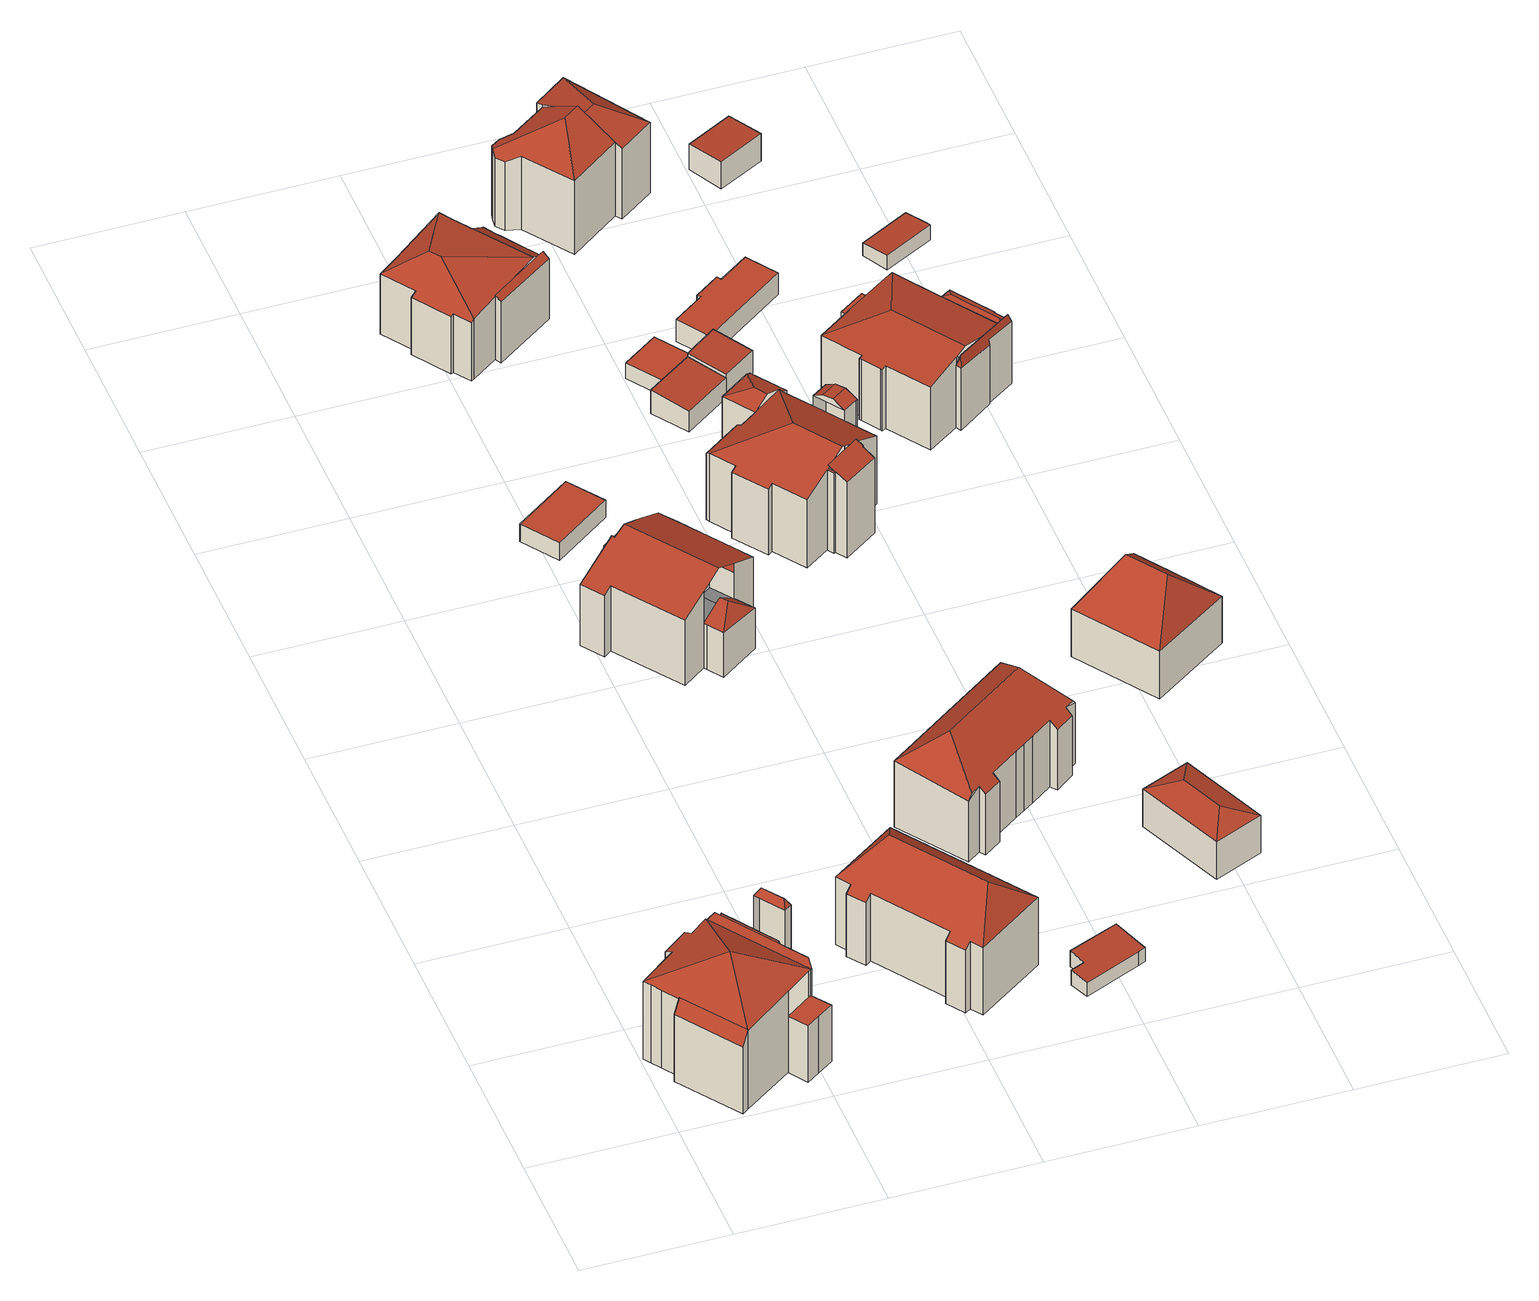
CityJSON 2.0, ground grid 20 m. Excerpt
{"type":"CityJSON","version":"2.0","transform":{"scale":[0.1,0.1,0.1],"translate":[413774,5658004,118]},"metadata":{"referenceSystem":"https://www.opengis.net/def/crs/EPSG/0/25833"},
"CityObjects":{
"building1":{"type":"Building","attributes":{"Gemeindeschluessel":14612000,"Geometrietyp2DReferenz":"3000","function":"31001_9998","roofType":"9999"},"children":["building1-1","building1-2","building1-3","building1-4","building1-5","building1-6"]},
"building1-1":{"type":"BuildingPart","attributes":{"Dachtyp_tdc":"tdcFreeFormRoof","Dachneigung":59.64,"QualitaetDacherkennung":2,"Geometrietyp2DReferenz":"3000","measuredHeight":18.87,"roofType":"5000"},"parents":["building1"],"geometry":[{"type":"MultiSurface","lod":"2","boundaries":[[[0,1,2,3,4]],[[1,5,6,2]],[[5,7,8,9,6]],[[10,7,5]],[[11,10,5,1]],[[11,1,0]],[[10,11,0,7]],[[3,2,6,9]]],"semantics":{"surfaces":[{"type":"WallSurface"},{"type":"RoofSurface"},{"type":"GroundSurface"}],"values":[0,0,0,1,1,1,1,2]}}]},
"building1-2":{"type":"BuildingPart","attributes":{"Dachtyp_tdc":"tdcTentRoof","Dachneigung":27.71,"QualitaetDacherkennung":39,"Geometrietyp2DReferenz":"3000","measuredHeight":16.35,"roofType":"3500"},"parents":["building1"],"geometry":[{"type":"MultiSurface","lod":"2","boundaries":[[[12,13,14]],[[15,16,12,14]],[[17,18,19,20,15,14]],[[13,21,22,23,24,17,14]],[[25,26,27,28,29,30,31,32,33,34,35,36]],[[22,21,26,25]],[[16,15,30,29,37]],[[20,19,32,31]],[[19,18,33,32]],[[18,17,34,33]],[[17,24,35,34]],[[24,23,36,35]],[[23,22,25,36]]],"semantics":{"surfaces":[{"type":"RoofSurface"},{"type":"GroundSurface"},{"type":"WallSurface"}],"values":[0,0,0,0,1,2,2,2,2,2,2,2,2]}}]},
"building1-3":{"type":"BuildingPart","attributes":{"Dachtyp_tdc":"tdcPolyFlatRoof","Dachneigung":59.99,"QualitaetDacherkennung":26,"Geometrietyp2DReferenz":"3000","measuredHeight":12.76,"roofType":"2100"},"parents":["building1"],"geometry":[{"type":"MultiSurface","lod":"2","boundaries":[[[38,31,30,39]],[[40,41,20,31,38]],[[42,43,39,30,15]],[[43,40,38,39]],[[43,42,41,40]]],"semantics":{"surfaces":[{"type":"GroundSurface"},{"type":"WallSurface"},{"type":"RoofSurface"}],"values":[0,1,1,1,2]}}]},
"building1-4":{"type":"BuildingPart","attributes":{"Dachtyp_tdc":"tdcPolyFlatRoof","Dachneigung":0,"QualitaetDacherkennung":16,"Geometrietyp2DReferenz":"3000","measuredHeight":13.18,"roofType":"1000"},"parents":["building1"],"geometry":[{"type":"MultiSurface","lod":"2","boundaries":[[[44,45,28,46]],[[21,47,48,26]],[[49,50,51,52,53]],[[50,44,46,51]],[[50,49,47,21,54,45,44]],[[46,28,27,26,48,52,51]]],"semantics":{"surfaces":[{"type":"WallSurface"},{"type":"RoofSurface"},{"type":"GroundSurface"}],"values":[0,0,0,0,1,2]}}]},
"building1-5":{"type":"BuildingPart","attributes":{"Dachtyp_tdc":"tdcPolyFlatRoof","Dachneigung":0,"QualitaetDacherkennung":54,"Geometrietyp2DReferenz":"3000","measuredHeight":9.12,"roofType":"1000"},"parents":["building1"],"geometry":[{"type":"MultiSurface","lod":"2","boundaries":[[[55,56,57,28]],[[56,58,59,57]],[[58,60,61,59]],[[60,37,29,61]],[[37,60,58,56,55]],[[28,57,59,61,29]]],"semantics":{"surfaces":[{"type":"WallSurface"},{"type":"RoofSurface"},{"type":"GroundSurface"}],"values":[0,0,0,0,1,2]}}]},
"building1-6":{"type":"BuildingPart","attributes":{"Dachtyp_tdc":"tdcFreeFormRoof","Dachneigung":75.92,"QualitaetDacherkennung":26,"Geometrietyp2DReferenz":"3000","measuredHeight":13,"roofType":"5000"},"parents":["building1"],"geometry":[{"type":"MultiSurface","lod":"2","boundaries":[[[62,4,3,63]],[[8,53,52,9]],[[64,62,63,48]],[[53,8,65]],[[8,4,62,66,65]],[[62,64,66]],[[64,53,65,66]],[[63,3,9,52,48]]],"semantics":{"surfaces":[{"type":"WallSurface"},{"type":"RoofSurface"},{"type":"GroundSurface"}],"values":[0,0,0,1,1,1,1,2]}}]},
"building2":{"type":"Building","attributes":{"Dachtyp_tdc":"tdcFreeFormRoof","Gemeindeschluessel":14612000,"Dachneigung":40.19,"QualitaetDacherkennung":58,"Geometrietyp2DReferenz":"3000","measuredHeight":15.66,"function":"31001_9998","roofType":"5000"},"geometry":[{"type":"Solid","lod":"2","boundaries":[[[[67,68,69,70]],[[68,71,72,69]],[[71,73,74,72]],[[73,75,76,74]],[[75,77,78,76]],[[77,79,80,78]],[[79,81,82,80]],[[81,83,84,82]],[[83,85,86,84]],[[85,87,88,86]],[[87,89,90,88]],[[89,67,70,90]],[[85,83,91]],[[83,81,92,91]],[[81,79,92]],[[79,77,75,73,71,68,67,89,87,85,91,92]],[[70,69,72,74,76,78,80,82,84,86,88,90]]]],"semantics":{"surfaces":[{"type":"WallSurface"},{"type":"RoofSurface"},{"type":"GroundSurface"}],"values":[[0,0,0,0,0,0,0,0,0,0,0,0,1,1,1,1,2]]}}]},
"building3":{"type":"Building","attributes":{"Gemeindeschluessel":14612000,"Geometrietyp2DReferenz":"3000","function":"31001_9998","roofType":"9999"},"children":["building3-1","building3-2","building3-3","building3-4"]},
"building3-1":{"type":"BuildingPart","attributes":{"Dachtyp_tdc":"tdcPolyFlatRoof","Dachneigung":0,"QualitaetDacherkennung":59,"Geometrietyp2DReferenz":"3000","measuredHeight":6.17,"roofType":"1000"},"parents":["building3"],"geometry":[{"type":"MultiSurface","lod":"2","boundaries":[[[93,94,95,96]],[[94,97,98,95]],[[97,99,100,98]],[[99,97,94,93]],[[96,95,98,100]]],"semantics":{"surfaces":[{"type":"WallSurface"},{"type":"RoofSurface"},{"type":"GroundSurface"}],"values":[0,0,0,1,2]}}]},
"building3-2":{"type":"BuildingPart","attributes":{"Dachtyp_tdc":"tdcPolyFlatRoof","Dachneigung":0,"QualitaetDacherkennung":44,"Geometrietyp2DReferenz":"3000","measuredHeight":6.23,"roofType":"1000"},"parents":["building3"],"geometry":[{"type":"MultiSurface","lod":"2","boundaries":[[[101,102,103,104]],[[102,105,106,103]],[[107,101,104,108]],[[107,105,102,101]],[[104,103,106,108]]],"semantics":{"surfaces":[{"type":"WallSurface"},{"type":"RoofSurface"},{"type":"GroundSurface"}],"values":[0,0,0,1,2]}}]},
"building3-3":{"type":"BuildingPart","attributes":{"Dachtyp_tdc":"tdcHipAndGableRoof","Dachneigung":45.97,"QualitaetDacherkennung":5,"Geometrietyp2DReferenz":"3000","measuredHeight":8.82,"roofType":"5000"},"parents":["building3"],"geometry":[{"type":"MultiSurface","lod":"2","boundaries":[[[109,110,111,112]],[[110,113,114,111]],[[113,115,116,114]],[[115,117,118,116]],[[117,119,120,118]],[[115,113,121]],[[113,110,109,122,121]],[[122,123,119,117,115,121]],[[124,112,111,114,116,118,120,125]]],"semantics":{"surfaces":[{"type":"WallSurface"},{"type":"RoofSurface"},{"type":"GroundSurface"}],"values":[0,0,0,0,0,1,1,1,2]}}]},
"building3-4":{"type":"BuildingPart","attributes":{"Dachtyp_tdc":"tdcGableRoof","Dachneigung":24.69,"QualitaetDacherkennung":29,"Geometrietyp2DReferenz":"3000","measuredHeight":13.78,"roofType":"3100"},"parents":["building3"],"geometry":[{"type":"MultiSurface","lod":"2","boundaries":[[[126,127,108,128]],[[127,107,108]],[[129,130,131,106,105]],[[130,132,133,131]],[[132,134,112,133]],[[134,109,112]],[[135,136,137,120,119]],[[136,138,139,137]],[[138,140,141,139]],[[140,142,143,141]],[[142,144,145,143]],[[144,146,147,145]],[[146,148,149,147]],[[148,150,93,96,149]],[[151,126,128,100,99]],[[148,146,144,142,140,138,136,135,152]],[[152,134,132,130,129,127,126,151,150,148]],[[128,108,106,131,133,112,124,125,120,137,139,141,143,145,147,149,96,100]]],"semantics":{"surfaces":[{"type":"WallSurface"},{"type":"RoofSurface"},{"type":"GroundSurface"}],"values":[0,0,0,0,0,0,0,0,0,0,0,0,0,0,0,1,1,2]}}]},
"building4":{"type":"Building","attributes":{"Dachtyp_tdc":"tdcPolyFlatRoof","Gemeindeschluessel":14612000,"Dachneigung":0,"QualitaetDacherkennung":60,"Geometrietyp2DReferenz":"3000","measuredHeight":2.71,"function":"31001_9998","roofType":"1000"},"geometry":[{"type":"Solid","lod":"2","boundaries":[[[[153,154,155,156]],[[154,157,158,155]],[[157,159,160,158]],[[159,153,156,160]],[[159,157,154,153]],[[156,155,158,160]]]],"semantics":{"surfaces":[{"type":"WallSurface"},{"type":"RoofSurface"},{"type":"GroundSurface"}],"values":[[0,0,0,0,1,2]]}}]},
"building5":{"type":"Building","attributes":{"Dachtyp_tdc":"tdcPolyFlatRoof","Gemeindeschluessel":14612000,"Dachneigung":4.47,"QualitaetDacherkennung":58,"Geometrietyp2DReferenz":"3000","measuredHeight":2.59,"function":"31001_9998","roofType":"2100"},"geometry":[{"type":"Solid","lod":"2","boundaries":[[[[161,162,163,164]],[[162,165,166,163]],[[165,167,168,166]],[[167,169,170,168]],[[169,171,172,170]],[[171,173,174,172]],[[173,161,164,174]],[[173,171,169,167,165,162,161]],[[164,163,166,168,170,172,174]]]],"semantics":{"surfaces":[{"type":"WallSurface"},{"type":"RoofSurface"},{"type":"GroundSurface"}],"values":[[0,0,0,0,0,0,0,1,2]]}}]},
"building6":{"type":"Building","attributes":{"Dachtyp_tdc":"tdcFreeFormRoof","Gemeindeschluessel":14612000,"Dachneigung":40.86,"QualitaetDacherkennung":66,"Geometrietyp2DReferenz":"3000","measuredHeight":15.52,"function":"31001_9998","roofType":"5000"},"geometry":[{"type":"Solid","lod":"2","boundaries":[[[[175,176,177,178]],[[176,179,180,177]],[[179,181,182,180]],[[181,183,184,182]],[[183,185,186,184]],[[185,187,188,186]],[[187,189,190,188]],[[189,191,192,190]],[[191,193,194,192]],[[193,195,196,194]],[[195,197,198,196]],[[197,199,200,198]],[[199,201,202,200]],[[201,203,204,202]],[[203,175,178,204]],[[205,175,203,206]],[[199,207,208,201]],[[208,206,203,201]],[[191,189,187,185,183,181,179,176,205,206,208,207,197,195,193]],[[176,175,205]],[[199,197,207]],[[178,177,180,182,184,186,188,190,192,194,196,198,200,202,204]]]],"semantics":{"surfaces":[{"type":"WallSurface"},{"type":"RoofSurface"},{"type":"GroundSurface"}],"values":[[0,0,0,0,0,0,0,0,0,0,0,0,0,0,0,1,1,1,1,0,0,2]]}}]},
"building7":{"type":"Building","attributes":{"Gemeindeschluessel":14612000,"Geometrietyp2DReferenz":"3000","function":"31001_9998","roofType":"9999"},"children":["building7-1","building7-2","building7-3"]},
"building7-1":{"type":"BuildingPart","attributes":{"Dachtyp_tdc":"tdcHipRoof","Dachneigung":10.95,"QualitaetDacherkennung":28,"Geometrietyp2DReferenz":"3000","measuredHeight":12.32,"roofType":"3200"},"parents":["building7"],"geometry":[{"type":"MultiSurface","lod":"2","boundaries":[[[209,210,211,212]],[[210,213,214,211]],[[213,215,216,214]],[[215,217,218,216]],[[217,219,220,218]],[[219,221,222,220]],[[221,223,224,222]],[[223,225,226,224]],[[225,227,228,226]],[[229,230,231,232]],[[230,233,234,231]],[[233,235,236,234]],[[235,209,212,236]],[[230,229,237,238,239]],[[221,219,217,215,240]],[[238,227,225,223,221,240,239]],[[215,213,210,209,235,233,230,239,240]],[[212,211,214,216,218,220,222,224,226,228,241,232,231,234,236]]],"semantics":{"surfaces":[{"type":"WallSurface"},{"type":"RoofSurface"},{"type":"GroundSurface"}],"values":[0,0,0,0,0,0,0,0,0,0,0,0,0,1,1,1,1,2]}}]},
"building7-2":{"type":"BuildingPart","attributes":{"Dachtyp_tdc":"tdcPolyFlatRoof","Dachneigung":33.27,"QualitaetDacherkennung":66,"Geometrietyp2DReferenz":"3000","measuredHeight":10.95,"roofType":"2100"},"parents":["building7"],"geometry":[{"type":"MultiSurface","lod":"2","boundaries":[[[242,243,244,245]],[[243,246,247,244]],[[246,248,249,247]],[[248,250,251,249]],[[250,252,253,251]],[[254,242,245,228,227]],[[254,255,256,252,250,248,246,243,242]],[[245,244,247,249,251,253,241,228]]],"semantics":{"surfaces":[{"type":"WallSurface"},{"type":"RoofSurface"},{"type":"GroundSurface"}],"values":[0,0,0,0,0,0,1,2]}}]},
"building7-3":{"type":"BuildingPart","attributes":{"Dachtyp_tdc":"tdcPolyFlatRoof","Dachneigung":33.32,"QualitaetDacherkennung":48,"Geometrietyp2DReferenz":"3000","measuredHeight":10.34,"roofType":"2100"},"parents":["building7"],"geometry":[{"type":"MultiSurface","lod":"2","boundaries":[[[257,258,229,232,259]],[[260,261,262,253,252]],[[261,257,259,262]],[[261,260,256,263,237,258,257]],[[259,232,241,253,262]]],"semantics":{"surfaces":[{"type":"WallSurface"},{"type":"RoofSurface"},{"type":"GroundSurface"}],"values":[0,0,0,1,2]}}]},
"building8":{"type":"Building","attributes":{"Gemeindeschluessel":14612000,"Geometrietyp2DReferenz":"3000","function":"31001_9998","roofType":"9999"},"children":["building8-1","building8-2","building8-3","building8-4"]},
"building8-1":{"type":"BuildingPart","attributes":{"Dachtyp_tdc":"tdcPolyFlatRoof","Dachneigung":25.84,"QualitaetDacherkennung":28,"Geometrietyp2DReferenz":"3000","measuredHeight":13.62,"roofType":"2100"},"parents":["building8"],"geometry":[{"type":"MultiSurface","lod":"2","boundaries":[[[264,265,266,267,268]],[[265,269,270,266]],[[269,271,272,270]],[[271,273,274,272]],[[273,275,276,274]],[[273,271,269,265,264,277,278,279,280,281,275]],[[276,282,283,267,266,270,272,274]]],"semantics":{"surfaces":[{"type":"WallSurface"},{"type":"RoofSurface"},{"type":"GroundSurface"}],"values":[0,0,0,0,0,1,2]}}]},
"building8-2":{"type":"BuildingPart","attributes":{"Dachtyp_tdc":"tdcFreeFormRoof","Dachneigung":25.78,"QualitaetDacherkennung":55,"Geometrietyp2DReferenz":"3000","measuredHeight":14.5,"roofType":"5000"},"parents":["building8"],"geometry":[{"type":"MultiSurface","lod":"2","boundaries":[[[284,285,286,287]],[[288,289,290,291]],[[292,293,294,295]],[[293,296,297,294]],[[296,298,299,297]],[[298,300,301,299]],[[300,268,267,301]],[[302,303,276,275]],[[302,304,305,303]],[[304,306,307,305]],[[306,308,309,307]],[[308,310,311,309]],[[310,312,313,311]],[[312,314,315,313]],[[314,316,317,315]],[[316,318,319,317]],[[318,320,321,319]],[[320,284,287,321]],[[316,314,312,310,308,306,304,302,275,281,322,279,323,324]],[[323,277,268,300,298,296,293,292,289,288,325,324]],[[325,326,285,284,320,318,316,324]],[[287,286,327,328,291,290,295,294,297,299,301,267,283,282,276,303,305,307,309,311,313,315,317,319,321]]],"semantics":{"surfaces":[{"type":"WallSurface"},{"type":"RoofSurface"},{"type":"GroundSurface"}],"values":[0,0,0,0,0,0,0,0,0,0,0,0,0,0,0,0,0,0,1,1,1,2]}}]},
"building8-3":{"type":"BuildingPart","attributes":{"Dachtyp_tdc":"tdcCutGableRoof","Dachneigung":26.42,"QualitaetDacherkennung":43,"Geometrietyp2DReferenz":"3000","measuredHeight":13.61,"roofType":"9999"},"parents":["building8"],"geometry":[{"type":"MultiSurface","lod":"2","boundaries":[[[329,330,331,332]],[[330,333,334,331]],[[333,335,295,334]],[[335,292,295]],[[336,329,332,290,289]],[[336,337,338,329]],[[333,330,339,340,335]],[[338,337,340,339]],[[335,340,337,336]],[[329,338,339,330]],[[332,331,334,295,290]]],"semantics":{"surfaces":[{"type":"WallSurface"},{"type":"RoofSurface"},{"type":"GroundSurface"}],"values":[0,0,0,0,0,1,1,1,0,0,2]}}]},
"building8-4":{"type":"BuildingPart","attributes":{"Dachtyp_tdc":"tdcHipAndGableRoof","Dachneigung":23.86,"QualitaetDacherkennung":70,"Geometrietyp2DReferenz":"3000","measuredHeight":12.22,"roofType":"5000"},"parents":["building8"],"geometry":[{"type":"MultiSurface","lod":"2","boundaries":[[[341,342,286,285]],[[341,343,344,342]],[[343,345,346,344]],[[345,347,348,346]],[[347,349,288,291,348]],[[343,341,350]],[[341,285,351,350]],[[351,352,349,347,345,343,350]],[[291,328,327,286,342,344,346,348]]],"semantics":{"surfaces":[{"type":"WallSurface"},{"type":"RoofSurface"},{"type":"GroundSurface"}],"values":[0,0,0,0,0,1,1,1,2]}}]},
"building9":{"type":"Building","attributes":{"Dachtyp_tdc":"tdcPolyFlatRoof","Gemeindeschluessel":14612000,"Dachneigung":5.53,"QualitaetDacherkennung":69,"Geometrietyp2DReferenz":"3000","measuredHeight":3.81,"function":"31001_9998","roofType":"2100"},"geometry":[{"type":"Solid","lod":"2","boundaries":[[[[353,354,355,356]],[[354,357,358,355]],[[357,359,360,358]],[[359,361,362,360]],[[361,353,356,362]],[[361,359,357,354,353]],[[356,355,358,360,362]]]],"semantics":{"surfaces":[{"type":"WallSurface"},{"type":"RoofSurface"},{"type":"GroundSurface"}],"values":[[0,0,0,0,0,1,2]]}}]},
"building10":{"type":"Building","attributes":{"Dachtyp_tdc":"tdcPolyFlatRoof","Gemeindeschluessel":14612000,"Dachneigung":0,"QualitaetDacherkennung":80,"Geometrietyp2DReferenz":"3000","measuredHeight":2.5,"function":"31001_9998","roofType":"1000"},"geometry":[{"type":"Solid","lod":"2","boundaries":[[[[363,364,365,366]],[[364,367,368,365]],[[367,369,370,368]],[[369,371,372,370]],[[371,363,366,372]],[[371,369,367,364,363]],[[366,365,368,370,372]]]],"semantics":{"surfaces":[{"type":"WallSurface"},{"type":"RoofSurface"},{"type":"GroundSurface"}],"values":[[0,0,0,0,0,1,2]]}}]},
"building11":{"type":"Building","attributes":{"Dachtyp_tdc":"tdcHipRoof","Gemeindeschluessel":14612000,"Dachneigung":21.93,"QualitaetDacherkennung":66,"Geometrietyp2DReferenz":"3000","measuredHeight":7.54,"function":"31001_9998","roofType":"3200"},"geometry":[{"type":"Solid","lod":"2","boundaries":[[[[373,374,375,376]],[[374,377,378,375]],[[377,379,380,378]],[[379,373,376,380]],[[377,374,381]],[[373,379,382]],[[374,373,382,381]],[[379,377,381,382]],[[376,375,378,380]]]],"semantics":{"surfaces":[{"type":"WallSurface"},{"type":"RoofSurface"},{"type":"GroundSurface"}],"values":[[0,0,0,0,1,1,1,1,2]]}}]},
"building12":{"type":"Building","attributes":{"Dachtyp_tdc":"tdcPolyFlatRoof","Gemeindeschluessel":14612000,"Dachneigung":4.64,"QualitaetDacherkennung":75,"Geometrietyp2DReferenz":"3000","measuredHeight":4.17,"function":"31001_9998","roofType":"2100"},"geometry":[{"type":"Solid","lod":"2","boundaries":[[[[383,384,385,386]],[[384,387,388,385]],[[387,389,390,388]],[[389,391,392,390]],[[391,393,394,392]],[[393,383,386,394]],[[393,391,389,387,384,383]],[[386,385,388,390,392,394]]]],"semantics":{"surfaces":[{"type":"WallSurface"},{"type":"RoofSurface"},{"type":"GroundSurface"}],"values":[[0,0,0,0,0,0,1,2]]}}]},
"building13":{"type":"Building","attributes":{"Gemeindeschluessel":14612000,"Geometrietyp2DReferenz":"3000","function":"31001_9998","roofType":"9999"},"children":["building13-1","building13-2"]},
"building13-1":{"type":"BuildingPart","attributes":{"Dachtyp_tdc":"tdcHipAndGableRoof","Dachneigung":16.26,"QualitaetDacherkennung":30,"Geometrietyp2DReferenz":"3000","measuredHeight":14.2,"roofType":"5000"},"parents":["building13"],"geometry":[{"type":"MultiSurface","lod":"2","boundaries":[[[395,396,397]],[[395,398,399,396]],[[398,400,401,399]],[[400,402,403,401]],[[402,404,405,403]],[[404,406,407,405]],[[402,400,408]],[[400,398,395,409,410,411,408]],[[411,406,404,402,408]],[[412,413,396,399,401,403,405,407]]],"semantics":{"surfaces":[{"type":"WallSurface"},{"type":"RoofSurface"},{"type":"GroundSurface"}],"values":[0,0,0,0,0,0,1,1,1,2]}}]},
"building13-2":{"type":"BuildingPart","attributes":{"Dachtyp_tdc":"tdcHipAndGableRoof","Dachneigung":28.44,"QualitaetDacherkennung":63,"Geometrietyp2DReferenz":"3000","measuredHeight":14.94,"roofType":"5000"},"parents":["building13"],"geometry":[{"type":"MultiSurface","lod":"2","boundaries":[[[414,397,396,415]],[[406,416,417,407]],[[416,418,419,417]],[[418,420,421,419]],[[420,422,423,421]],[[422,424,425,423]],[[424,426,427,425]],[[426,428,429,427]],[[428,414,415,429]],[[424,422,420,418,416,430]],[[416,406,431,430]],[[431,409,397,414,428,426,424,430]],[[415,396,413,412,407,417,419,421,423,425,427,429]]],"semantics":{"surfaces":[{"type":"WallSurface"},{"type":"RoofSurface"},{"type":"GroundSurface"}],"values":[0,0,0,0,0,0,0,0,0,1,1,1,2]}}]},
"building14":{"type":"Building","attributes":{"Dachtyp_tdc":"tdcPolyFlatRoof","Gemeindeschluessel":14612000,"Dachneigung":0,"QualitaetDacherkennung":82,"Geometrietyp2DReferenz":"3000","measuredHeight":3.43,"function":"31001_9998","roofType":"1000"},"geometry":[{"type":"Solid","lod":"2","boundaries":[[[[432,433,434,435]],[[433,436,437,434]],[[436,438,439,437]],[[438,440,441,439]],[[440,442,392,441]],[[440,438,436,433,432,443,444,445,442]],[[392,390,446,447,435,434,437,439,441]],[[442,445,390,392]],[[445,444,446,390]],[[444,443,447,446]],[[443,432,435,447]]]],"semantics":{"surfaces":[{"type":"WallSurface"},{"type":"RoofSurface"},{"type":"GroundSurface"}],"values":[[0,0,0,0,0,1,2,0,0,0,0]]}}]},
"building15":{"type":"Building","attributes":{"Dachtyp_tdc":"tdcFreeFormRoof","Gemeindeschluessel":14612000,"Dachneigung":44.27,"QualitaetDacherkennung":74,"Geometrietyp2DReferenz":"3000","measuredHeight":13.96,"function":"31001_9998","roofType":"5000"},"geometry":[{"type":"Solid","lod":"2","boundaries":[[[[448,449,450,451]],[[449,452,453,450]],[[452,454,455,453]],[[454,456,457,455]],[[456,448,451,457]],[[454,458,456]],[[449,448,459]],[[454,452,449,459,458]],[[456,458,459,448]],[[451,450,453,455,457]]]],"semantics":{"surfaces":[{"type":"WallSurface"},{"type":"RoofSurface"},{"type":"GroundSurface"}],"values":[[0,0,0,0,0,1,1,1,1,2]]}}]},
"building16":{"type":"Building","attributes":{"Gemeindeschluessel":14612000,"Geometrietyp2DReferenz":"3000","function":"31001_9998","roofType":"9999"},"children":["building16-1","building16-2","building16-3","building16-4"]},
"building16-1":{"type":"BuildingPart","attributes":{"Dachtyp_tdc":"tdcFreeFormRoof","Dachneigung":75.01,"QualitaetDacherkennung":14,"Geometrietyp2DReferenz":"3000","measuredHeight":11.57,"roofType":"5000"},"parents":["building16"],"geometry":[{"type":"MultiSurface","lod":"2","boundaries":[[[460,461,462,463]],[[461,464,465,462]],[[464,466,467,465]],[[466,468,469,467]],[[470,471,472]],[[471,460,463,472]],[[468,466,473]],[[466,464,461,460,474,473]],[[460,471,474]],[[471,470,475,476,477,468,473,474]],[[463,462,465,467,469,478,479,472]]],"semantics":{"surfaces":[{"type":"WallSurface"},{"type":"RoofSurface"},{"type":"GroundSurface"}],"values":[0,0,0,0,0,0,1,1,1,1,2]}}]},
"building16-2":{"type":"BuildingPart","attributes":{"Dachtyp_tdc":"tdcHipAndGableRoof","Dachneigung":13.66,"QualitaetDacherkennung":40,"Geometrietyp2DReferenz":"3000","measuredHeight":11.8,"roofType":"5000"},"parents":["building16"],"geometry":[{"type":"MultiSurface","lod":"2","boundaries":[[[480,481,482,469,468]],[[481,483,484,482]],[[483,485,486,484]],[[485,487,488,486]],[[487,489,490,488]],[[489,491,492,490]],[[491,493,494,492]],[[493,495,496,494]],[[495,497,498,496]],[[497,499,498]],[[500,501,502]],[[500,503,504,501]],[[503,505,506,504]],[[503,500,497,495,507]],[[495,493,491,489,487,485,483,481,480,508,507]],[[508,476,475,505,503,507]],[[478,469,482,484,486,488,490,492,494,496,498,501,504,506,479]]],"semantics":{"surfaces":[{"type":"WallSurface"},{"type":"RoofSurface"},{"type":"GroundSurface"}],"values":[0,0,0,0,0,0,0,0,0,0,0,0,0,1,1,1,2]}}]},
"building16-3":{"type":"BuildingPart","attributes":{"Dachtyp_tdc":"tdcPolyFlatRoof","Dachneigung":0,"QualitaetDacherkennung":58,"Geometrietyp2DReferenz":"3000","measuredHeight":4.84,"roofType":"1000"},"parents":["building16"],"geometry":[{"type":"MultiSurface","lod":"2","boundaries":[[[509,502,501,510]],[[499,511,512,498]],[[511,513,514,512]],[[513,515,516,514]],[[515,509,510,516]],[[515,513,511,499,502,509]],[[510,501,498,512,514,516]]],"semantics":{"surfaces":[{"type":"WallSurface"},{"type":"RoofSurface"},{"type":"GroundSurface"}],"values":[0,0,0,0,0,1,2]}}]},
"building16-4":{"type":"BuildingPart","attributes":{"Dachtyp_tdc":"tdcFreeFormRoof","Dachneigung":11.71,"QualitaetDacherkennung":19,"Geometrietyp2DReferenz":"3000","measuredHeight":10.3,"roofType":"5000"},"parents":["building16"],"geometry":[{"type":"MultiSurface","lod":"2","boundaries":[[[517,518,519,520]],[[518,471,472,519]],[[471,470,472]],[[521,522,523,506,505]],[[522,517,520,523]],[[524,471,525]],[[471,518,517,522,526,525]],[[522,521,526]],[[521,524,525,526]],[[520,519,472,479,506,523]]],"semantics":{"surfaces":[{"type":"WallSurface"},{"type":"RoofSurface"},{"type":"GroundSurface"}],"values":[0,0,0,0,0,1,1,1,1,2]}}]},
"building17":{"type":"Building","attributes":{"Dachtyp_tdc":"tdcPolyFlatRoof","Gemeindeschluessel":14612000,"Dachneigung":3.54,"QualitaetDacherkennung":84,"Geometrietyp2DReferenz":"3000","measuredHeight":4.36,"function":"31001_9998","roofType":"2100"},"geometry":[{"type":"Solid","lod":"2","boundaries":[[[[527,528,529,530]],[[528,531,532,529]],[[531,533,534,532]],[[533,527,530,534]],[[533,531,528,527]],[[530,529,532,534]]]],"semantics":{"surfaces":[{"type":"WallSurface"},{"type":"RoofSurface"},{"type":"GroundSurface"}],"values":[[0,0,0,0,1,2]]}}]},
"building18":{"type":"Building","attributes":{"Dachtyp_tdc":"tdcPolyFlatRoof","Gemeindeschluessel":14612000,"Dachneigung":5.27,"QualitaetDacherkennung":79,"Geometrietyp2DReferenz":"3000","measuredHeight":2.44,"function":"31001_9998","roofType":"2100"},"geometry":[{"type":"Solid","lod":"2","boundaries":[[[[535,536,537,538]],[[536,539,540,537]],[[539,541,542,540]],[[541,543,544,542]],[[543,535,538,544]],[[543,541,539,536,535]],[[538,537,540,542,544]]]],"semantics":{"surfaces":[{"type":"WallSurface"},{"type":"RoofSurface"},{"type":"GroundSurface"}],"values":[[0,0,0,0,0,1,2]]}}]}
},
"vertices":[
[162,185,189],[172,192,189],[172,192,11],[162,185,11],[162,185,118],[199,153,189],[199,153,11],[189,146,189],[189,146,118],[189,146,11],[191,155,200],[171,183,200],
[199,81,145],[109,210,145],[106,112,175],[92,7,137],[160,54,142],[2,136,137],[9,126,137],[18,113,137],[33,91,137],[85,193,143],[79,202,139],[46,179,136],[52,171,141],[79,202,11],[85,193,11],[109,210,11],[199,81,11],[160,54,11],[92,7,11],[33,91,11],[18,113,11],[9,126,11],[2,136,11],[52,171,11],[46,179,11],[160,54,102],
[24,85,11],[83,0,11],[24,85,119],[33,91,139],[92,7,139],[83,0,119],
[201,83,143],[199,81,143],[201,83,11],[124,220,143],[124,220,11],[180,139,143],[204,104,143],[204,104,11],[180,139,11],[180,139,118],[109,210,143],
[199,81,102],[217,56,102],[217,56,11],[195,41,102],[195,41,11],[177,29,102],[177,29,11],
[133,227,118],[133,227,11],[124,220,118],[181,147,141],[132,219,141],
[381,104,118],[389,110,126],[389,110,17],[381,104,17],[321,208,126],[321,208,17],[313,202,118],[313,202,17],[296,226,118],[296,226,17],[304,232,126],[304,232,17],[291,251,126],[291,251,17],[384,315,126],[384,315,17],[511,133,126],[511,133,17],[417,68,126],[417,68,17],[406,84,126],[406,84,17],[398,79,118],[398,79,17],[445,129,174],[360,251,174],
[278,945,68],[251,983,68],[251,983,6],[278,945,6],[292,1011,68],[292,1011,6],[318,974,68],[318,974,6],
[370,934,69],[405,886,69],[405,886,6],[370,934,6],[389,875,69],[389,875,6],[355,923,69],[355,923,6],
[367,835,71],[370,831,71],[370,831,6],[367,835,6],[385,810,71],[385,810,6],[331,772,78],[331,772,6],[317,793,78],[317,793,6],[314,797,78],[314,797,6],[350,809,94],[343,818,94],[340,816,93],[343,818,6],[340,816,6],
[335,951,109],[355,923,109],[335,951,6],[389,875,109],[396,864,109],[396,864,6],[400,859,109],[400,859,6],[367,835,128],[314,797,129],[282,774,111],[282,774,6],[218,864,111],[218,864,6],[207,856,105],[207,856,6],[186,886,105],[186,886,6],[241,925,136],[241,925,6],[243,921,136],[243,921,6],[259,931,144],[259,931,6],[278,945,133],[318,974,109],[340,816,144],
[181,1091,34],[260,1147,34],[260,1147,6],[181,1091,6],[294,1098,34],[294,1098,6],[215,1042,34],[215,1042,6],
[542,42,54],[531,69,56],[531,69,32],[542,42,32],[550,77,56],[550,77,32],[541,101,58],[541,101,32],[610,129,58],[610,129,32],[630,80,54],[630,80,32],[620,75,54],[620,75,32],
[677,467,116],[660,455,124],[660,455,18],[677,467,18],[666,447,115],[666,447,18],[640,428,115],[640,428,18],[633,437,125],[633,437,18],[604,416,125],[604,416,18],[589,406,125],[589,406,18],[576,397,125],[576,397,18],[536,369,125],[536,369,18],[542,361,116],[542,361,18],[518,344,116],[518,344,18],[512,352,124],[512,352,18],[494,339,116],[494,339,18],[430,430,125],[430,430,18],[613,558,125],[613,558,18],[673,463,124],[612,491,173],[499,343,124],[494,408,173],
[204,1406,102],[170,1456,102],[170,1456,10],[204,1406,10],[177,1460,107],[177,1460,10],[147,1504,107],[147,1504,10],[175,1523,110],[175,1523,10],[219,1554,115],[219,1554,10],[248,1574,119],[248,1574,10],[258,1558,119],[258,1558,10],[272,1538,119],[272,1538,10],[276,1532,119],[276,1532,10],[263,1413,111],[227,1388,107],[227,1388,10],[263,1413,10],[223,1385,104],[223,1385,10],[207,1408,104],[207,1408,10],[285,1428,114],[328,1458,119],[218,1482,133],[207,1497,133],[328,1458,10],
[292,1544,107],[294,1545,106],[294,1545,10],[292,1544,10],[304,1529,106],[304,1529,10],[309,1522,106],[309,1522,10],[328,1494,106],[328,1494,10],[345,1470,106],[345,1470,10],[276,1532,120],[328,1458,120],[335,1463,114],
[268,1405,108],[263,1413,114],[268,1405,10],[345,1470,114],[350,1462,107],[350,1462,10],[328,1458,114],
[575,978,150],[581,969,145],[581,969,14],[575,978,14],[575,978,145],[580,968,145],[580,968,14],[590,953,136],[590,953,14],[543,921,136],[543,921,14],[533,935,145],[533,935,14],[566,972,150],[551,961,150],[535,950,150],[527,944,150],[532,936,145],[527,944,14],[551,961,14],
[462,1077,124],[485,1093,124],[485,1093,14],[462,1077,14],[530,1117,124],[556,1081,124],[556,1081,14],[530,1117,14],[583,1042,124],[586,1038,124],[586,1038,14],[583,1042,14],[590,1032,124],[590,1032,14],[610,1003,124],[610,1003,14],[575,979,145],[575,979,14],[531,934,144],[531,934,14],[525,943,144],[525,943,14],[491,920,124],[491,920,14],[461,963,124],[461,963,14],[455,958,120],[455,958,14],[423,1003,120],[423,1003,14],[430,1008,124],[430,1008,14],[408,1040,124],[408,1040,14],[405,1045,121],[405,1045,14],[458,1082,121],[458,1082,14],[527,944,145],[551,961,159],[509,1022,159],[527,1123,124],[506,1108,124],[506,1108,14],[527,1123,14],
[577,1095,141],[604,1056,141],[604,1056,14],[577,1095,14],[602,1055,141],[602,1055,14],[583,1042,141],[556,1081,141],[564,1069,149],[585,1083,149],[594,1071,150],[573,1057,150],
[457,1134,124],[457,1134,14],[499,1162,125],[499,1162,14],[504,1166,122],[504,1166,14],[536,1121,122],[536,1121,14],[530,1117,125],[495,1124,136],[506,1108,136],[527,1123,125],
[407,1253,51],[436,1273,51],[436,1273,13],[407,1253,13],[470,1296,51],[470,1296,13],[503,1249,46],[503,1249,13],[440,1205,46],[440,1205,13],
[436,1273,37],[400,1325,37],[400,1325,12],[436,1273,12],[449,1359,37],[449,1359,12],[485,1307,37],[485,1307,12],[470,1296,37],[470,1296,12],
[763,195,91],[711,317,91],[711,317,30],[763,195,30],[778,345,91],[778,345,30],[830,223,91],[830,223,30],[758,301,105],[783,241,105],
[503,1249,51],[470,1296,56],[470,1296,14],[503,1249,14],[485,1307,56],[485,1307,14],[509,1324,56],[509,1324,14],[514,1328,56],[514,1328,14],[548,1280,51],[548,1280,14],
[425,1699,139],[425,1699,15],[425,1699,134],[420,1706,137],[420,1706,15],[466,1739,137],[466,1739,15],[541,1634,129],[541,1634,15],[493,1600,129],[493,1600,15],[487,1608,134],[487,1608,15],[478,1659,157],[435,1684,145],[455,1654,155],[460,1647,157],[460,1647,15],[455,1654,15],
[377,1666,134],[377,1666,15],[417,1558,134],[417,1558,15],[371,1623,133],[371,1623,15],[352,1628,126],[352,1628,15],[343,1639,126],[343,1639,15],[344,1651,130],[344,1651,15],[346,1661,126],[346,1661,15],[359,1669,126],[359,1669,15],[432,1638,165],[455,1654,165],
[519,1401,49],[553,1425,49],[553,1425,14],[519,1401,14],[557,1419,49],[557,1419,14],[598,1448,49],[598,1448,14],[626,1407,49],[626,1407,14],[514,1328,49],[523,1397,49],[480,1367,49],[509,1324,49],[480,1367,14],[523,1397,14],
[735,646,103],[841,718,102],[841,718,26],[735,646,26],[872,673,102],[872,673,26],[916,608,102],[916,608,26],[810,536,103],[810,536,26],[843,600,165],[807,652,165],
[835,1146,125],[796,1120,128],[796,1120,25],[835,1146,25],[797,1119,121],[797,1119,25],[748,1085,125],[748,1085,25],[744,1092,125],[744,1092,25],[831,1151,125],[831,1151,126],[831,1151,25],[750,1091,141],[830,1147,137],[820,1144,125],[819,1143,125],[760,1103,125],[760,1103,25],[820,1144,25],
[744,1092,138],[701,1063,126],[701,1063,25],[663,1119,126],[663,1119,25],[657,1116,124],[657,1116,25],[656,1118,124],[656,1118,25],[640,1142,124],[640,1142,25],[638,1145,124],[638,1145,25],[643,1148,125],[643,1148,25],[608,1199,125],[608,1199,25],[656,1232,125],[656,1232,25],[656,1232,73],[723,1277,125],[723,1277,25],[723,1277,73],[728,1280,125],[728,1280,25],[770,1217,125],[770,1217,25],[697,1196,143],[760,1103,143],
[700,1312,73],[700,1312,25],[654,1235,73],[654,1235,25],[686,1257,73],[686,1257,25],[665,1288,73],[665,1288,25],
[821,1169,126],[820,1168,126],[820,1168,25],[821,1169,25],[770,1217,126],[783,1225,126],[783,1225,25],[820,1144,126],[822,1153,128],[781,1214,128],
[662,1689,59],[687,1642,62],[687,1642,18],[662,1689,18],[624,1609,62],[624,1609,18],[599,1656,59],[599,1656,18],
[742,1427,47],[810,1462,47],[810,1462,27],[742,1427,27],[827,1431,51],[827,1431,27],[829,1426,51],[829,1426,27],[761,1391,51],[761,1391,27]
]}
